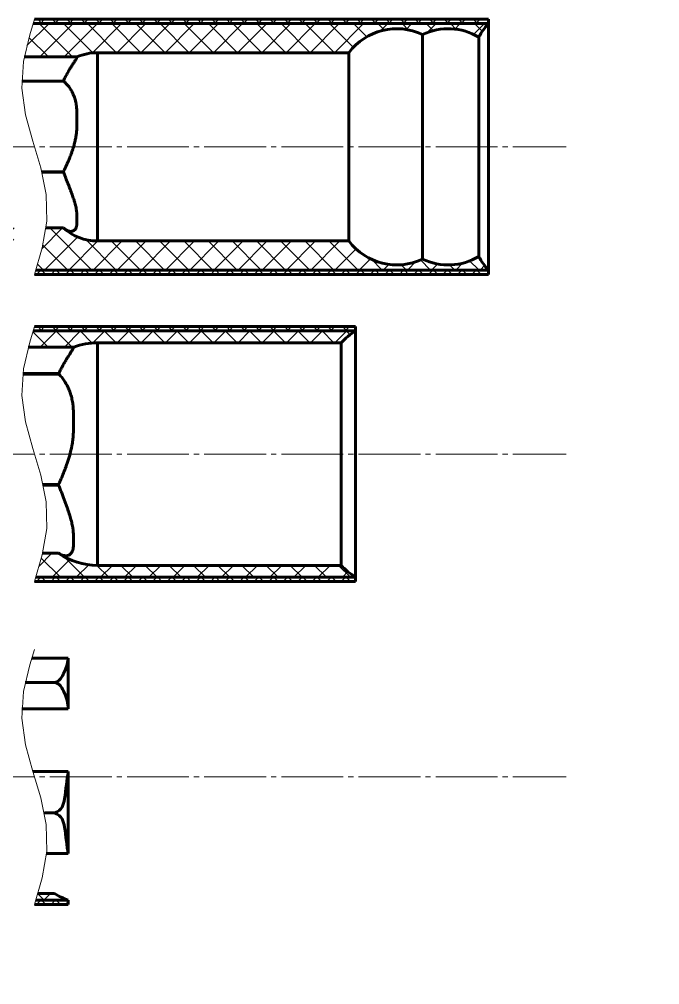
# Model space of a CAD drawing. Header units: millimetres. Extents: x 0 to 2227, y 0 to 651.
# Drawn here: x 243.8 to 431, y 0 to 282 of the extents above; entities that cross this region are included whole.
import ezdxf

# ---------------------------------------------------------------- set-up
doc = ezdxf.new("R2010")
doc.units = ezdxf.units.MM
for name, pattern in [('K5LT32768', [0]), ('K5LT_AXLED', [22.557629, 18.057629, -1.5, 1.5, -1.5]), ('K5LT_BASIC', [0]), ('K5LT_THIN_INCLUDED_TO_HATCHING', [0])]:
    doc.linetypes.add(name, pattern=pattern)
pattern_1 = [(45, (0, 0), (-3.535534, 3.535534), []), (135, (0, 0), (-3.535534, -3.535534), [])]

# ---------------------------------------------------------------- blocks, each defined once
blk = doc.blocks.new('U6')
at = {"color": 7, "linetype": 'K5LT_THIN_INCLUDED_TO_HATCHING', "lineweight": 18}
for p, q in [((246.82, 277.44), (248.21, 282)), ((245, 269.67), (246.82, 277.44)), ((244.52, 261.9), (245, 269.67)), ((245.57, 254.13), (244.52, 261.9)), ((247.71, 246.36), (245.57, 254.13)), ((250.07, 238.59), (247.71, 246.36)), ((251.65, 230.82), (250.07, 238.59)), ((251.81, 223.05), (251.65, 230.82)), ((250.48, 215.27), (251.81, 223.05)), ((248.21, 207.5), (250.48, 215.27))]:
    blk.add_line(p, q, dxfattribs=at)
blk = doc.blocks.new('U8')
at = {"color": 7, "linetype": 'K5LT_THIN_INCLUDED_TO_HATCHING', "lineweight": 18}
for p, q in [((246.82, 187.69), (248.21, 192.25)), ((245, 179.92), (246.82, 187.69)), ((244.52, 172.15), (245, 179.92)), ((245.57, 164.38), (244.52, 172.15)), ((247.71, 156.61), (245.57, 164.38)), ((250.07, 148.84), (247.71, 156.61)), ((251.65, 141.07), (250.07, 148.84)), ((251.81, 133.29), (251.65, 141.07)), ((250.48, 125.52), (251.81, 133.29)), ((248.21, 117.75), (250.48, 125.52))]:
    blk.add_line(p, q, dxfattribs=at)
blk = doc.blocks.new('U10')
at = {"color": 7, "linetype": 'K5LT_THIN_INCLUDED_TO_HATCHING', "lineweight": 18}
for p, q in [((246.82, 93.4), (248.21, 97.96)), ((245, 85.63), (246.82, 93.4)), ((244.52, 77.85), (245, 85.63)), ((245.57, 70.08), (244.52, 77.85)), ((247.71, 62.31), (245.57, 70.08)), ((250.07, 54.54), (247.71, 62.31)), ((251.65, 46.77), (250.07, 54.54)), ((251.81, 39), (251.65, 46.77)), ((250.48, 31.23), (251.81, 39)), ((248.21, 23.46), (250.48, 31.23))]:
    blk.add_line(p, q, dxfattribs=at)

msp = doc.modelspace()

# ---------------------------------------------------------------- hatches: boundary and pattern name
h = msp.add_hatch()
h.set_pattern_fill('', angle=45, style=0, pattern_type=0)
h.set_pattern_definition(pattern_1)
h.paths.add_polyline_path([(170.32, 271), (236.47, 271), (238.45, 278.77), (239.06, 280.75), (126.13, 280.75), (123.44, 279.97), (121.6, 277.86), (121.13, 275.75), (121.13, 274.5), (121.13, 273.5), (125.95, 272.71), (129.11, 271.2), (133.19, 274.55), (138.08, 276.53), (143.34, 276.96), (148.49, 275.81), (149.63, 275.31), (154.68, 276.83), (159.96, 276.77), (164.98, 275.14), (169.28, 272.09)])
h.paths.add_polyline_path([(219.63, 218.5), (170.32, 218.5), (166.29, 215.09), (161.43, 213.04), (156.18, 212.53), (151.02, 213.61), (149.63, 214.19), (144.58, 212.68), (139.3, 212.73), (134.28, 214.36), (129.97, 217.41), (129.11, 218.3), (124.61, 216.41), (121.13, 216), (121.13, 213.75), (121.91, 211.07), (124.02, 209.22), (126.13, 208.75), (239.84, 208.75), (242.02, 216.52), (242.84, 221.05), (227.99, 221.05), (223.54, 219.02)])
h.paths.add_polyline_path([(378.12, 212.74), (373.23, 210.74), (367.98, 210.29), (362.82, 211.43), (361.63, 211.94), (356.58, 210.43), (351.3, 210.48), (346.28, 212.11), (341.97, 215.16), (340.13, 217.25), (266.63, 217.25), (261.81, 218.05), (257.5, 220.35), (256.66, 221.05), (251.6, 221.05), (249.96, 213.28), (248.61, 208.75), (380.92, 208.75)])
h.paths.add_polyline_path([(245.23, 271), (260.63, 271), (265.37, 272.2), (266.63, 272.25), (340.13, 272.25), (343.89, 275.95), (348.59, 278.35), (353.79, 279.25), (359.02, 278.56), (361.63, 277.56), (366.68, 279.08), (371.96, 279.02), (376.98, 277.39), (378.12, 276.77), (380.92, 280.75), (247.82, 280.75), (245.65, 272.98)])
h = msp.add_hatch()
h.set_pattern_fill('', angle=45, style=0, pattern_type=0)
h.set_pattern_definition(pattern_1)
edge = h.paths.add_edge_path()
edge.add_line((134.73, 191), (126.13, 191))
edge.add_line((126.13, 191), (123.44, 190.22))
edge.add_line((123.44, 190.22), (121.94, 188.74))
edge.add_line((121.94, 188.74), (127.49, 187.71))
edge.add_line((127.49, 187.71), (128.23, 187.45))
edge.add_line((128.23, 187.45), (133.39, 190.49))
edge.add_line((133.39, 190.49), (134.73, 191))
edge = h.paths.add_edge_path()
edge.add_line((126.13, 119), (134.73, 119))
edge.add_line((134.73, 119), (129.39, 121.71))
edge.add_line((129.39, 121.71), (128.23, 122.56))
edge.add_line((128.23, 122.56), (122.73, 121.32))
edge.add_line((122.73, 121.32), (121.94, 121.27))
edge.add_line((121.94, 121.27), (124.07, 119.45))
edge.add_line((124.07, 119.45), (126.13, 119))
h.paths.add_polyline_path([(246.41, 186.25), (259.67, 186.25), (265.18, 187.45), (266.63, 187.5), (337.82, 187.5), (342.08, 191), (247.82, 191)])
h.paths.add_polyline_path([(255.27, 126.04), (250.61, 126.04), (248.61, 119), (342.08, 119), (337.82, 122.5), (266.63, 122.5), (261.04, 123.3), (255.9, 125.62)])
h = msp.add_hatch()
h.set_pattern_fill('', angle=45, style=0, pattern_type=0)
h.set_pattern_definition(pattern_1)
h.paths.add_polyline_path([(240.42, 26.59), (229.73, 26.59), (223.68, 24.79), (223.16, 24.71), (239.84, 24.71)])
h.paths.add_polyline_path([(254.07, 26.59), (249.19, 26.59), (248.61, 24.71), (258.1, 24.71)])

# ---------------------------------------------------------------- linework, layer by layer
at = {"color": 7, "linetype": 'K5LT32768', "lineweight": 18}
for p, q in [((283.87, 280.75), (285.12, 282)), ((250.4, 280.75), (249.15, 282)), ((249.93, 280.75), (251.18, 282)), ((254.64, 280.75), (253.39, 282)), ((254.17, 280.75), (255.42, 282)), ((258.89, 280.75), (257.64, 282)), ((258.41, 280.75), (259.66, 282)), ((263.13, 280.75), (261.88, 282)), ((262.66, 280.75), (263.91, 282)), ((267.37, 280.75), (266.12, 282)), ((266.9, 280.75), (268.15, 282)), ((271.61, 280.75), (270.36, 282)), ((271.14, 280.75), (272.39, 282)), ((275.86, 280.75), (274.61, 282)), ((275.38, 280.75), (276.63, 282)), ((280.1, 280.75), (278.85, 282)), ((279.63, 280.75), (280.88, 282)), ((284.34, 280.75), (283.09, 282)), ((288.58, 280.75), (287.33, 282)), ((288.11, 280.75), (289.36, 282)), ((292.83, 280.75), (291.58, 282)), ((292.36, 280.75), (293.61, 282)), ((297.07, 280.75), (295.82, 282)), ((296.6, 280.75), (297.85, 282)), ((301.31, 280.75), (300.06, 282)), ((300.84, 280.75), (302.09, 282)), ((305.55, 280.75), (304.3, 282)), ((305.08, 280.75), (306.33, 282)), ((309.8, 280.75), (308.55, 282)), ((309.33, 280.75), (310.58, 282)), ((314.04, 280.75), (312.79, 282)), ((313.57, 280.75), (314.82, 282)), ((318.28, 280.75), (317.03, 282)), ((317.81, 280.75), (319.06, 282)), ((322.53, 280.75), (321.28, 282)), ((322.05, 280.75), (323.3, 282)), ((326.77, 280.75), (325.52, 282)), ((326.3, 280.75), (327.55, 282)), ((331.01, 280.75), (329.76, 282)), ((330.54, 280.75), (331.79, 282)), ((335.25, 280.75), (334, 282)), ((334.78, 280.75), (336.03, 282)), ((339.5, 280.75), (338.25, 282)), ((339.02, 280.75), (340.27, 282)), ((343.74, 280.75), (342.49, 282)), ((343.27, 280.75), (344.52, 282)), ((347.98, 280.75), (346.73, 282)), ((347.51, 280.75), (348.76, 282)), ((352.22, 280.75), (350.97, 282)), ((351.75, 280.75), (353, 282)), ((356.47, 280.75), (355.22, 282)), ((355.99, 280.75), (357.24, 282)), ((360.71, 280.75), (359.46, 282)), ((360.24, 280.75), (361.49, 282)), ((364.95, 280.75), (363.7, 282)), ((364.48, 280.75), (365.73, 282)), ((369.19, 280.75), (367.94, 282)), ((368.72, 280.75), (369.97, 282)), ((373.44, 280.75), (372.19, 282)), ((372.97, 280.75), (374.22, 282)), ((377.68, 280.75), (376.43, 282)), ((377.21, 280.75), (378.46, 282)), ((380.92, 281.76), (380.67, 282)), ((248.8, 207.5), (250.05, 208.75)), ((251.53, 207.5), (250.28, 208.75)), ((253.05, 207.5), (254.3, 208.75)), ((255.77, 207.5), (254.52, 208.75)), ((257.29, 207.5), (258.54, 208.75)), ((260.01, 207.5), (258.76, 208.75)), ((261.53, 207.5), (262.78, 208.75)), ((264.25, 207.5), (263, 208.75)), ((265.77, 207.5), (267.02, 208.75)), ((268.5, 207.5), (267.25, 208.75)), ((270.02, 207.5), (271.27, 208.75)), ((272.74, 207.5), (271.49, 208.75)), ((274.26, 207.5), (275.51, 208.75)), ((276.98, 207.5), (275.73, 208.75)), ((278.5, 207.5), (279.75, 208.75)), ((281.22, 207.5), (279.97, 208.75)), ((282.74, 207.5), (283.99, 208.75)), ((285.47, 207.5), (284.22, 208.75)), ((286.99, 207.5), (288.24, 208.75)), ((289.71, 207.5), (288.46, 208.75)), ((291.23, 207.5), (292.48, 208.75)), ((293.95, 207.5), (292.7, 208.75)), ((295.47, 207.5), (296.72, 208.75)), ((298.19, 207.5), (296.94, 208.75)), ((299.72, 207.5), (300.97, 208.75)), ((302.44, 207.5), (301.19, 208.75)), ((303.96, 207.5), (305.21, 208.75)), ((306.68, 207.5), (305.43, 208.75)), ((308.2, 207.5), (309.45, 208.75)), ((310.92, 207.5), (309.67, 208.75)), ((312.44, 207.5), (313.69, 208.75)), ((315.16, 207.5), (313.91, 208.75)), ((316.69, 207.5), (317.94, 208.75)), ((319.41, 207.5), (318.16, 208.75)), ((320.93, 207.5), (322.18, 208.75)), ((323.65, 207.5), (322.4, 208.75)), ((325.17, 207.5), (326.42, 208.75)), ((327.89, 207.5), (326.64, 208.75)), ((329.41, 207.5), (330.66, 208.75)), ((332.14, 207.5), (330.89, 208.75)), ((333.66, 207.5), (334.91, 208.75)), ((336.38, 207.5), (335.13, 208.75)), ((337.9, 207.5), (339.15, 208.75)), ((340.62, 207.5), (339.37, 208.75)), ((342.14, 207.5), (343.39, 208.75)), ((344.86, 207.5), (343.61, 208.75)), ((346.38, 207.5), (347.63, 208.75)), ((349.11, 207.5), (347.86, 208.75)), ((350.63, 207.5), (351.88, 208.75)), ((353.35, 207.5), (352.1, 208.75)), ((354.87, 207.5), (356.12, 208.75)), ((357.59, 207.5), (356.34, 208.75)), ((359.11, 207.5), (360.36, 208.75)), ((361.83, 207.5), (360.58, 208.75)), ((363.36, 207.5), (364.61, 208.75)), ((366.08, 207.5), (364.83, 208.75)), ((367.6, 207.5), (368.85, 208.75)), ((370.32, 207.5), (369.07, 208.75)), ((371.84, 207.5), (373.09, 208.75)), ((374.56, 207.5), (373.31, 208.75)), ((376.08, 207.5), (377.33, 208.75)), ((378.8, 207.5), (377.55, 208.75)), ((380.33, 207.5), (380.92, 208.09)), ((250.4, 191), (249.15, 192.25)), ((249.93, 191), (251.18, 192.25)), ((254.64, 191), (253.39, 192.25)), ((254.17, 191), (255.42, 192.25)), ((258.89, 191), (257.64, 192.25)), ((258.41, 191), (259.66, 192.25)), ((263.13, 191), (261.88, 192.25)), ((262.66, 191), (263.91, 192.25)), ((267.37, 191), (266.12, 192.25)), ((266.9, 191), (268.15, 192.25)), ((271.61, 191), (270.36, 192.25)), ((271.14, 191), (272.39, 192.25)), ((275.86, 191), (274.61, 192.25)), ((275.38, 191), (276.63, 192.25)), ((280.1, 191), (278.85, 192.25)), ((279.63, 191), (280.88, 192.25)), ((284.34, 191), (283.09, 192.25)), ((283.87, 191), (285.12, 192.25)), ((288.58, 191), (287.33, 192.25)), ((288.11, 191), (289.36, 192.25)), ((292.83, 191), (291.58, 192.25)), ((292.36, 191), (293.61, 192.25)), ((297.07, 191), (295.82, 192.25)), ((296.6, 191), (297.85, 192.25)), ((301.31, 191), (300.06, 192.25)), ((300.84, 191), (302.09, 192.25)), ((305.55, 191), (304.3, 192.25)), ((305.08, 191), (306.33, 192.25)), ((309.8, 191), (308.55, 192.25)), ((309.33, 191), (310.58, 192.25)), ((314.04, 191), (312.79, 192.25)), ((313.57, 191), (314.82, 192.25)), ((318.28, 191), (317.03, 192.25)), ((317.81, 191), (319.06, 192.25)), ((322.53, 191), (321.28, 192.25)), ((322.05, 191), (323.3, 192.25)), ((326.77, 191), (325.52, 192.25)), ((326.3, 191), (327.55, 192.25)), ((331.01, 191), (329.76, 192.25)), ((330.54, 191), (331.79, 192.25)), ((335.25, 191), (334, 192.25)), ((334.78, 191), (336.03, 192.25)), ((339.5, 191), (338.25, 192.25)), ((339.02, 191), (340.27, 192.25)), ((248.8, 117.75), (250.05, 119)), ((251.53, 117.75), (250.28, 119)), ((253.05, 117.75), (254.3, 119)), ((255.77, 117.75), (254.52, 119)), ((257.29, 117.75), (258.54, 119)), ((260.01, 117.75), (258.76, 119)), ((261.53, 117.75), (262.78, 119)), ((264.25, 117.75), (263, 119)), ((265.77, 117.75), (267.02, 119)), ((268.5, 117.75), (267.25, 119)), ((270.02, 117.75), (271.27, 119)), ((272.74, 117.75), (271.49, 119)), ((274.26, 117.75), (275.51, 119)), ((276.98, 117.75), (275.73, 119)), ((278.5, 117.75), (279.75, 119)), ((281.22, 117.75), (279.97, 119)), ((282.74, 117.75), (283.99, 119)), ((285.47, 117.75), (284.22, 119)), ((286.99, 117.75), (288.24, 119)), ((289.71, 117.75), (288.46, 119)), ((291.23, 117.75), (292.48, 119)), ((293.95, 117.75), (292.7, 119)), ((295.47, 117.75), (296.72, 119)), ((298.19, 117.75), (296.94, 119)), ((299.72, 117.75), (300.97, 119)), ((302.44, 117.75), (301.19, 119)), ((303.96, 117.75), (305.21, 119)), ((306.68, 117.75), (305.43, 119)), ((308.2, 117.75), (309.45, 119)), ((310.92, 117.75), (309.67, 119)), ((312.44, 117.75), (313.69, 119)), ((315.16, 117.75), (313.91, 119)), ((316.69, 117.75), (317.94, 119)), ((319.41, 117.75), (318.16, 119)), ((320.93, 117.75), (322.18, 119)), ((323.65, 117.75), (322.4, 119)), ((325.17, 117.75), (326.42, 119)), ((327.89, 117.75), (326.64, 119)), ((329.41, 117.75), (330.66, 119)), ((332.14, 117.75), (330.89, 119)), ((333.66, 117.75), (334.91, 119)), ((336.38, 117.75), (335.13, 119)), ((337.9, 117.75), (339.15, 119)), ((340.62, 117.75), (339.37, 119)), ((248.8, 23.46), (250.05, 24.71)), ((251.53, 23.46), (250.28, 24.71)), ((253.05, 23.46), (254.3, 24.71)), ((255.77, 23.46), (254.52, 24.71)), ((257.29, 23.46), (258.1, 24.27))]:
    msp.add_line(p, q, dxfattribs=at)
at = {"color": 150, "linetype": 'K5LT_BASIC', "lineweight": 60, "true_color": 0x0080ff}
for p, q in [((247.82, 280.75), (380.92, 280.75)), ((248.21, 282), (380.92, 282)), ((380.92, 280.75), (380.92, 282)), ((380.92, 208.75), (380.92, 280.75)), ((361.63, 277.56), (361.63, 211.94)), ((378.12, 212.74), (378.12, 276.77)), ((245.23, 271), (260.63, 271)), ((260.57, 270.98), (260.57, 270.87)), ((266.63, 272.25), (340.13, 272.25)), ((266.63, 217.25), (266.63, 272.25)), ((340.13, 272.25), (340.13, 217.25)), ((244.49, 263.97), (256.66, 263.97)), ((244.49, 263.89), (256.66, 263.89)), ((256.66, 263.97), (256.66, 263.89)), ((260.57, 255.04), (260.57, 250.61)), ((250.36, 237.49), (256.66, 237.49)), ((250.39, 237.37), (256.66, 237.37)), ((256.66, 237.49), (256.66, 237.37)), ((260.57, 224.99), (260.57, 222.25)), ((251.6, 221.05), (256.66, 221.05)), ((256.66, 221.05), (256.66, 221.05)), ((266.63, 217.25), (340.13, 217.25)), ((248.61, 208.75), (380.92, 208.75)), ((380.92, 208.75), (380.92, 207.5)), ((380.92, 207.5), (248.21, 207.5)), ((248.21, 192.25), (342.08, 192.25)), ((342.08, 191), (342.08, 192.25)), ((247.82, 191), (342.08, 191)), ((342.08, 191), (342.08, 119)), ((246.41, 186.25), (259.67, 186.25)), ((266.63, 187.5), (337.82, 187.5)), ((266.63, 122.5), (266.63, 187.5)), ((337.82, 187.5), (337.82, 122.5)), ((244.78, 178.37), (255.27, 178.37)), ((244.8, 178.5), (255.27, 178.5)), ((255.27, 178.5), (255.27, 178.37)), ((259.59, 167.24), (259.59, 161.98)), ((250.74, 146.15), (255.27, 146.15)), ((250.79, 145.95), (255.27, 145.95)), ((255.27, 146.15), (255.27, 145.95)), ((259.59, 131.47), (259.59, 128.22)), ((250.61, 126.04), (255.27, 126.04)), ((266.63, 122.5), (337.82, 122.5)), ((248.61, 119), (342.08, 119)), ((342.08, 119), (342.08, 117.75)), ((342.08, 117.75), (248.21, 117.75)), ((258.1, 95.4), (247.42, 95.4)), ((258.1, 80.56), (258.1, 95.4)), ((254.07, 88.31), (245.51, 88.31)), ((244.51, 80.56), (258.1, 80.56)), ((247.72, 62.29), (258.1, 62.29)), ((258.1, 62.29), (258.1, 38.28)), ((254.07, 50.16), (251.11, 50.16)), ((258.1, 38.28), (251.75, 38.28)), ((249.19, 26.59), (254.07, 26.59)), ((258.1, 23.46), (248.21, 23.46)), ((248.61, 24.71), (258.1, 24.71)), ((258.1, 24.71), (258.1, 23.46))]:
    msp.add_line(p, q, dxfattribs=at)
at = {"color": 30, "linetype": 'K5LT_AXLED', "lineweight": 18, "true_color": 0xff8000}
for p, q in [((117.37, 244.75), (403.67, 244.75)), ((117.37, 155), (403.67, 155)), ((117.37, 60.71), (403.67, 60.71))]:
    msp.add_line(p, q, dxfattribs=at)
at = {"color": 150, "linetype": 'K5LT_BASIC', "lineweight": 60, "true_color": 0x0080ff}
for centre, radius, start, end in [((354.13, 261.75), 17.5, 64.6231, 143.1301), ((369.13, 261.75), 17.5, 59.0932, 115.3769), ((391.63, 270.25), 15, 135.573, 154.2568), ((266.63, 257.25), 15, 90, 113.5565), ((266.63, 232.25), 15, 228.3339, 270), ((354.13, 227.75), 17.5, 216.8699, 295.3769), ((369.13, 227.75), 17.5, 244.6231, 300.9068), ((391.63, 219.25), 15, 205.7432, 224.427), ((354.13, 172), 22.5, 122.3875, 136.4578), ((266.63, 167.5), 20, 90, 110.3641), ((266.63, 142.5), 20, 235.4106, 270), ((354.13, 138), 22.5, 223.5422, 237.6125), ((266.63, 48.21), 25, 239.8487, 250.0516)]:
    msp.add_arc(centre, radius, start, end, dxfattribs=at)
for points, knots in [([(260.57, 270.87), (260.57, 270.85), (260.57, 270.81), (260.53, 270.71), (260.47, 270.58), (260.38, 270.43), (260.26, 270.23), (260.09, 269.96), (259.88, 269.65), (259.65, 269.29), (259.4, 268.9), (259.14, 268.5), (258.91, 268.12), (258.68, 267.75), (258.4, 267.28), (258.11, 266.77), (257.8, 266.22), (257.48, 265.62), (257.1, 264.88), (256.82, 264.32), (256.66, 263.97)], [0, 0, 0, 0, 0.937901, 1.877519, 2.816651, 3.750821, 4.679557, 6.063824, 7.447732, 8.378637, 9.821191, 11.176907, 11.873287, 12.961862, 14.102538, 15.29175, 16.517632, 17.769201, 19.04772, 21, 21, 21, 21]), ([(256.66, 263.89), (256.79, 263.81), (257.04, 263.62), (257.42, 263.28), (257.79, 262.9), (258.14, 262.48), (258.47, 262.04), (258.78, 261.56), (259.07, 261.07), (259.33, 260.57), (259.6, 259.99), (259.86, 259.31), (260.08, 258.64), (260.23, 258.07), (260.33, 257.6), (260.41, 257.15), (260.48, 256.65), (260.54, 256.08), (260.57, 255.52), (260.57, 255.17), (260.57, 255.04)], [0, 0, 0, 0, 1.506202, 2.98439, 4.426388, 5.821305, 7.177159, 8.470901, 9.708478, 10.887352, 12.026949, 13.623504, 15.064469, 15.960277, 16.791376, 17.569433, 18.298296, 19.348178, 20.349176, 21, 21, 21, 21]), ([(260.57, 250.61), (260.57, 250.4), (260.57, 249.98), (260.53, 249.33), (260.47, 248.69), (260.38, 248.05), (260.28, 247.42), (260.11, 246.58), (259.91, 245.75), (259.65, 244.82), (259.4, 244), (259.14, 243.26), (258.91, 242.6), (258.68, 241.99), (258.4, 241.3), (258.16, 240.72), (257.91, 240.13), (257.65, 239.54), (257.32, 238.84), (256.99, 238.15), (256.77, 237.71), (256.66, 237.49)], [0, 0, 0, 0, 0.982575, 1.966947, 2.950811, 3.929474, 4.902445, 5.869938, 7.802453, 8.777689, 10.288936, 11.709209, 12.438747, 13.579155, 14.774143, 16.019976, 16.660676, 17.956756, 19.283399, 20.632924, 22, 22, 22, 22]), ([(256.66, 237.37), (256.79, 237.05), (257.04, 236.41), (257.42, 235.46), (257.79, 234.53), (258.14, 233.64), (258.47, 232.79), (258.78, 231.98), (259.07, 231.21), (259.33, 230.49), (259.56, 229.81), (259.8, 229.08), (259.97, 228.5), (260.14, 227.88), (260.28, 227.33), (260.4, 226.75), (260.48, 226.24), (260.54, 225.78), (260.57, 225.34), (260.57, 225.09), (260.57, 224.99)], [0, 0, 0, 0, 1.506202, 2.98439, 4.426387, 5.821305, 7.177159, 8.470901, 9.708478, 10.887351, 12.026948, 13.104219, 14.601926, 15.064469, 16.386089, 17.569432, 18.298296, 19.348178, 20.349176, 21, 21, 21, 21]), ([(258.82, 220.06), (258.75, 220.06), (258.63, 220.06), (258.41, 220.09), (258.18, 220.15), (257.88, 220.25), (257.55, 220.41), (257.13, 220.66), (256.84, 220.89), (256.66, 221.05)], [0, 0, 0, 0, 0.984618, 1.860016, 3.098361, 4.315316, 6.041048, 7.576531, 10, 10, 10, 10]), ([(260.57, 222.25), (260.57, 222.16), (260.57, 221.98), (260.54, 221.72), (260.5, 221.49), (260.43, 221.25), (260.33, 220.99), (260.17, 220.71), (259.96, 220.47), (259.69, 220.27), (259.38, 220.13), (259.08, 220.07), (258.89, 220.06), (258.82, 220.06)], [0, 0, 0, 0, 0.907189, 1.800477, 2.673515, 3.515537, 4.720997, 6.175645, 7.813721, 9.32601, 11.129908, 13.022112, 14, 14, 14, 14]), ([(255.27, 178.5), (255.43, 178.81), (255.69, 179.33), (256.11, 180.12), (256.47, 180.79), (256.83, 181.43), (257.14, 181.96), (257.39, 182.39), (257.6, 182.74), (257.78, 183.04), (257.97, 183.35), (258.22, 183.74), (258.49, 184.17), (258.75, 184.59), (259, 184.97), (259.19, 185.27), (259.34, 185.53), (259.44, 185.71), (259.51, 185.86), (259.57, 186), (259.59, 186.07), (259.59, 186.1)], [0, 0, 0, 0, 1.664788, 2.781161, 4.47439, 5.616272, 6.775447, 7.950567, 8.54428, 9.342434, 10.140901, 10.93974, 12.521211, 13.877632, 15.010827, 16.635561, 17.668374, 18.670564, 19.649607, 20.603238, 22, 22, 22, 22]), ([(255.27, 178.37), (255.43, 178.24), (255.73, 177.94), (256.17, 177.44), (256.6, 176.89), (257.01, 176.3), (257.39, 175.67), (257.75, 175.02), (258.08, 174.34), (258.37, 173.65), (258.64, 172.93), (258.88, 172.2), (259.09, 171.44), (259.26, 170.66), (259.38, 169.98), (259.46, 169.42), (259.5, 169), (259.54, 168.57), (259.57, 167.99), (259.59, 167.54), (259.59, 167.24)], [0, 0, 0, 0, 1.541093, 3.058063, 4.54546, 5.995848, 7.41599, 8.78643, 10.110585, 11.384532, 12.62844, 13.843261, 15.041265, 16.231272, 17.42414, 18.022026, 18.620157, 19.217534, 19.81343, 21, 21, 21, 21]), ([(255.27, 146.15), (255.43, 146.49), (255.69, 147.06), (256.11, 148.02), (256.47, 148.88), (256.83, 149.78), (257.14, 150.58), (257.39, 151.26), (257.6, 151.87), (257.78, 152.39), (257.97, 152.97), (258.16, 153.55), (258.33, 154.14), (258.54, 154.87), (258.79, 155.83), (259, 156.74), (259.16, 157.57), (259.28, 158.24), (259.39, 159.03), (259.48, 159.79), (259.54, 160.54), (259.58, 161.27), (259.59, 161.74), (259.59, 161.98)], [0, 0, 0, 0, 1.816134, 3.033995, 4.881155, 6.126844, 7.391399, 8.673348, 9.321035, 10.191748, 11.062802, 11.934263, 12.800425, 13.659505, 15.139236, 16.978153, 17.565915, 18.715472, 19.822513, 20.904824, 21.957862, 22.987866, 24, 24, 24, 24]), ([(255.27, 145.95), (255.43, 145.56), (255.73, 144.79), (256.17, 143.64), (256.6, 142.52), (257.01, 141.44), (257.39, 140.39), (257.75, 139.39), (258.08, 138.44), (258.37, 137.54), (258.73, 136.4), (259.03, 135.31), (259.26, 134.28), (259.38, 133.66), (259.46, 133.18), (259.5, 132.82), (259.54, 132.47), (259.57, 132.02), (259.59, 131.69), (259.59, 131.47)], [0, 0, 0, 0, 1.467707, 2.91244, 4.329009, 5.710331, 7.062847, 8.368028, 9.629128, 10.842411, 12.027085, 14.325014, 15.458354, 16.594419, 17.163834, 17.733483, 18.302413, 18.869934, 20, 20, 20, 20]), ([(259.59, 128.22), (259.59, 128.05), (259.57, 127.79), (259.53, 127.45), (259.48, 127.17), (259.4, 126.91), (259.3, 126.63), (259.17, 126.37), (258.97, 126.07), (258.72, 125.81), (258.4, 125.58), (258.11, 125.44), (257.75, 125.34), (257.5, 125.31), (257.32, 125.31)], [0, 0, 0, 0, 1.274516, 2.126478, 2.980034, 3.833897, 4.693684, 6.009231, 6.910958, 8.784077, 10.266069, 11.804292, 12.854282, 15, 15, 15, 15]), ([(257.32, 125.31), (257.23, 125.31), (257.05, 125.32), (256.77, 125.36), (256.48, 125.44), (256.18, 125.54), (255.78, 125.72), (255.48, 125.9), (255.27, 126.04)], [0, 0, 0, 0, 1.301675, 2.451024, 3.799191, 5.186918, 6.411462, 9, 9, 9, 9]), ([(258.1, 95.4), (258.02, 94.5), (257.49, 92.23), (256.01, 89.58), (255.09, 88.41), (254.07, 88.31)], [0, 0, 0, 0, 2.695409, 3.519847, 5, 5, 5, 5]), ([(258.1, 80.56), (258.02, 82.21), (257.49, 84.38), (256.01, 87.05), (255.09, 88.2), (254.07, 88.31)], [0, 0, 0, 0, 2.695409, 3.519847, 5, 5, 5, 5]), ([(258.1, 62.05), (257.65, 60.13), (257.29, 54.6), (256.3, 51.05), (254.07, 50.16)], [0, 0, 0, 0, 2.369588, 4, 4, 4, 4]), ([(258.1, 62.05), (257.65, 60.13), (257.29, 54.6), (256.3, 51.05), (254.07, 50.16)], [0, 0, 0, 0, 2.369588, 4, 4, 4, 4]), ([(258.1, 38.28), (257.65, 40.2), (257.29, 45.73), (256.3, 49.28), (254.07, 50.16)], [0, 0, 0, 0, 2.369588, 4, 4, 4, 4])]:
    msp.add_open_spline(points, degree=3, knots=knots, dxfattribs=at)

# ---------------------------------------------------------------- block references
for name in ['U6', 'U8', 'U10']:
    msp.add_blockref(name, (0, 0))

doc.saveas('drawing.dxf')
